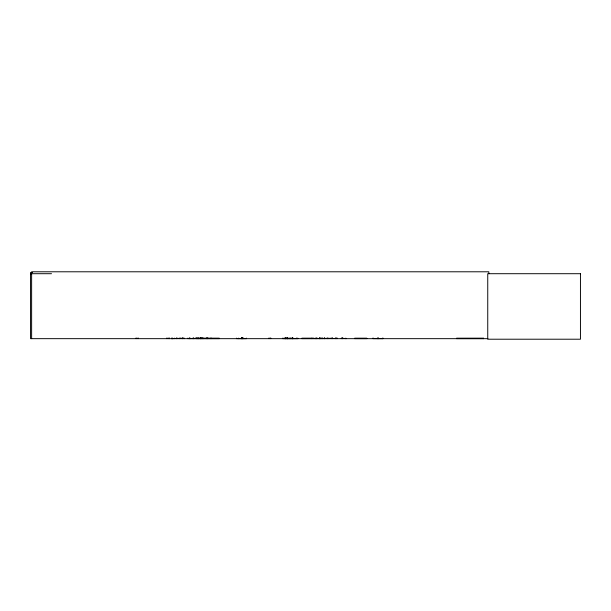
<?xml version="1.0" encoding="UTF-8"?>
<svg xmlns="http://www.w3.org/2000/svg" width="611" height="611" viewBox="0 0 611 611"><rect width="100%" height="100%" fill="white"/><g stroke="black" fill="none" stroke-linecap="round" stroke-linejoin="round"><path stroke-width="0.92" d="M382.83 338.639L382.837 338.12M456.776 338.227L456.845 338.662L456.852 338.227L483.461 338.227L483.385 338.662L483.461 338.227M456.852 338.425L483.461 338.402M171.744 338.662L184.239 338.166L184.293 338.662M180.512 338.578L180.558 338.12M322.661 338.12L322.623 338.525M330.314 338.578L330.368 338.12M282.679 338.639L297.817 338.662L297.817 338.12M282.992 338.578L283.046 338.12M332.147 338.593L332.071 337.982M336.959 338.593L337.02 338.166M320.813 338.593L320.836 338.166L320.867 338.662M282.855 338.593L282.893 338.166M290.248 338.593L290.294 338.166L290.34 338.662M195.046 338.593L188.012 338.593M243.484 338.593L243.537 338.166M332.468 338.593L332.529 338.166M32.459 272.475L30.55 272.475L30.55 338.662L487.868 338.662M30.55 273.705L51.507 273.705M196.253 338.234L219.318 338.234M301.826 338.234L314.054 338.234M354.624 338.234L366.86 338.234M196.23 338.395L219.341 338.395M301.803 338.395L314.085 338.395M354.601 338.41L366.883 338.41M196.238 338.624L219.334 338.624M301.811 338.624L337.02 338.525M341.389 338.166L346.307 338.639M354.617 338.624L366.875 338.624M456.768 338.624L483.461 338.609M211.108 338.593L211.047 338.166M206.617 338.593L206.556 338.166M289.599 338.593L289.683 338.166L289.637 338.639M198.88 338.593L198.819 338.166M289.37 338.593L289.316 338.166L289.163 338.662M284.718 338.593L284.757 337.845M296.984 338.578L296.923 338.12M329.054 338.12L329.138 338.593M321.439 338.593L321.401 338.166M296.732 338.578L296.679 338.12M206.9 338.578L206.862 338.12M284.344 338.525L284.306 338.662M373.077 338.593L373.069 338.12M287.987 338.593L287.987 338.12M488.823 273.705L488.823 271.788L31.627 271.788L31.627 338.662M382.898 338.12L382.898 338.662L373.008 338.639L373.008 338.12M378.148 337.982L378.148 338.662M378.102 337.982L378.102 338.662M377.804 337.982L377.758 338.662M345.818 338.12L345.818 338.662M342.679 337.982L342.679 338.662M342.527 337.982L342.527 338.662M341.328 338.12L341.328 338.662M337.081 338.12L337.081 338.662M336.47 338.12L336.47 338.662M335.882 337.982L335.882 338.662M335.729 337.982L335.729 338.662M332.59 338.12L332.59 338.662M331.804 337.982L331.804 338.662M328.771 338.12L328.771 338.662M327.328 337.982L327.328 338.662M327.061 337.982L327.061 338.662M324.876 338.12L324.876 338.662M324.662 337.982L324.662 338.662M324.395 337.982L324.395 338.662M322.952 338.12L322.952 338.662M322.623 338.166L322.616 338.662M321.355 338.12L321.355 338.662M320.103 337.982L320.103 338.662M319.912 337.982L319.912 338.662M319.79 337.982L319.79 338.662M319.645 337.982L319.645 338.662M316.987 337.982L316.987 338.662M316.674 337.982L316.674 338.662M315.91 338.12L315.91 338.662M315.253 338.12L315.253 338.662M311.9 338.12L311.9 338.662M293.013 337.982L293.066 338.662M292.677 337.982L292.722 338.662M292.425 337.982L292.425 338.662M292.218 337.982L292.218 338.662M291.943 337.982L291.943 338.662M288.782 338.12L288.782 338.662M287.674 337.982L287.674 338.662M287.552 337.982L287.552 338.662M287.399 337.982L287.399 338.662M287.3 337.982L287.3 338.662M287.101 337.845L287.101 338.662M286.666 337.845L286.666 338.662M285.917 337.982L285.864 338.662M285.444 337.845L285.444 338.662M270.719 337.845L270.719 338.662M269.069 337.845L269.069 338.662M246.439 338.12L246.432 338.662L236.602 338.639L236.61 338.12M243.69 338.12L243.598 338.662M242.376 337.845L242.376 338.662M242.2 337.982L242.239 338.662M242.063 337.982L242.063 338.662M242.032 337.982L242.032 338.662M241.689 337.982L241.696 338.662M241.421 337.845L241.36 338.662M238.725 338.12L238.741 338.662M210.986 338.12L210.986 338.662M207.847 337.982L207.847 338.662M207.694 337.982L207.694 338.662M206.495 338.12L206.495 338.662M203.677 338.12L203.677 338.662M202.249 338.12L202.249 338.662L202.195 337.982M201.905 337.982L201.905 338.662M201.05 337.982L201.05 338.662M200.897 337.982L200.897 338.662M200.362 337.982L200.362 338.662M200.187 337.982L200.187 338.662M198.766 338.12L198.766 338.662M198.323 338.12L198.323 338.662M197.758 338.12L197.758 338.662M196.994 337.845L196.994 338.662M196.039 337.845L196.039 338.662M195.169 338.12L195.169 338.662M193.74 337.982L193.74 338.662M193.572 337.982L193.572 338.662M192.809 338.12L192.809 338.662M190.25 338.12L190.25 338.662M189.486 337.982L189.486 338.662M189.318 337.982L189.318 338.662M187.89 338.12L187.89 338.662M182.872 337.982L182.872 338.662M182.697 337.982L182.697 338.662M179.382 338.12L179.382 338.662M176.976 337.982L176.976 338.662M176.678 337.982L176.678 338.662M174.662 338.12L174.662 338.662M172.623 338.12L172.623 338.662M172.103 338.662L172.065 338.12L172.012 338.662M171.546 338.12L171.546 338.662M169.468 338.12L169.468 338.662M168.896 337.845L168.896 338.662M166.986 337.845L166.986 338.662M138.048 337.845L138.048 338.662M136.138 337.845L136.138 338.662M290.79 338.525L290.836 338.12L290.79 338.525M580.45 273.705L487.746 273.705L487.746 339.212L580.45 339.212L580.45 273.705M285.742 338.662L285.742 337.982L285.696 338.662"/></g></svg>
